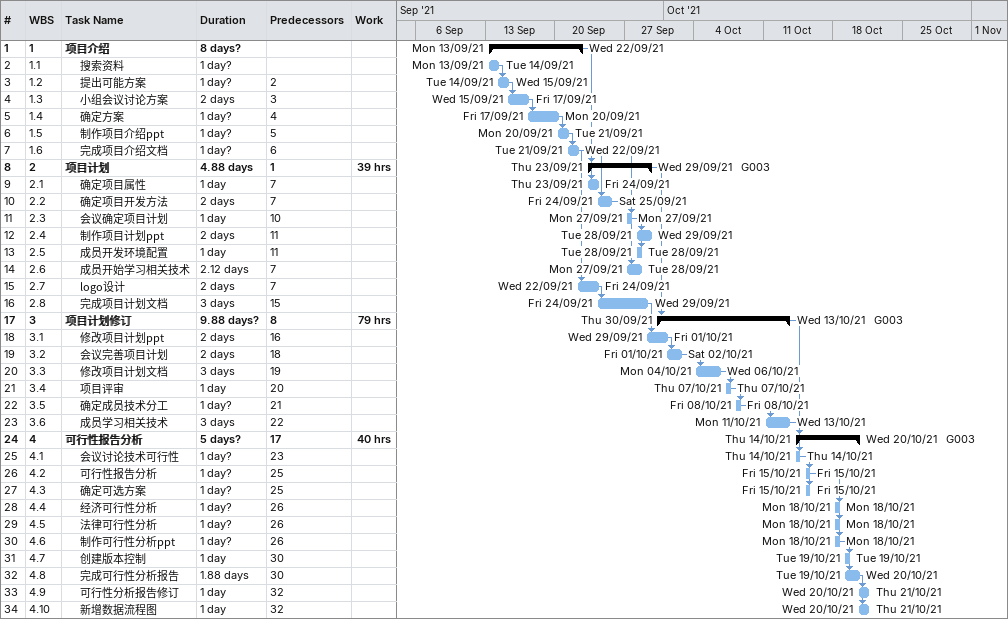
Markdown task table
| ID | WBS | Task | Duration | Start | Finish | Predecessors | Resources | Work (h) |
|---|---|---|---|---|---|---|---|---|
| 1 | 1 | **项目介绍** | 8d? | 2021-09-13 | 2021-09-22 |  |  |  |
| 2 | 1.1 | 搜索资料 | 1d? | 2021-09-13 | 2021-09-14 |  |  |  |
| 3 | 1.2 | 提出可能方案 | 1d? | 2021-09-14 | 2021-09-15 | 2 |  |  |
| 4 | 1.3 | 小组会议讨论方案 | 2d | 2021-09-15 | 2021-09-17 | 3 |  |  |
| 5 | 1.4 | 确定方案 | 1d? | 2021-09-17 | 2021-09-20 | 4 |  |  |
| 6 | 1.5 | 制作项目介绍ppt | 1d? | 2021-09-20 | 2021-09-21 | 5 |  |  |
| 7 | 1.6 | 完成项目介绍文档 | 1d? | 2021-09-21 | 2021-09-22 | 6 |  |  |
| 8 | 2 | **项目计划** | 4.88d | 2021-09-23 | 2021-09-29 | 1 | G003 | 39 |
| 9 | 2.1 | 确定项目属性 | 1d | 2021-09-23 | 2021-09-24 | 7 |  |  |
| 10 | 2.2 | 确定项目开发方法 | 2d | 2021-09-24 | 2021-09-25 | 7 |  |  |
| 11 | 2.3 | 会议确定项目计划 | 1d | 2021-09-27 | 2021-09-27 | 10 |  |  |
| 12 | 2.4 | 制作项目计划ppt | 2d | 2021-09-28 | 2021-09-29 | 11 |  |  |
| 13 | 2.5 | 成员开发环境配置 | 1d | 2021-09-28 | 2021-09-28 | 11 |  |  |
| 14 | 2.6 | 成员开始学习相关技术 | 2.12d | 2021-09-27 | 2021-09-28 | 7 |  |  |
| 15 | 2.7 | logo设计 | 2d | 2021-09-22 | 2021-09-24 | 7 |  |  |
| 16 | 2.8 | 完成项目计划文档 | 3d | 2021-09-24 | 2021-09-29 | 15 |  |  |
| 17 | 3 | **项目计划修订** | 9.88d? | 2021-09-30 | 2021-10-13 | 8 | G003 | 79 |
| 18 | 3.1 | 修改项目计划ppt | 2d | 2021-09-29 | 2021-10-01 | 16 |  |  |
| 19 | 3.2 | 会议完善项目计划 | 2d | 2021-10-01 | 2021-10-02 | 18 |  |  |
| 20 | 3.3 | 修改项目计划文档 | 3d | 2021-10-04 | 2021-10-06 | 19 |  |  |
| 21 | 3.4 | 项目评审 | 1d | 2021-10-07 | 2021-10-07 | 20 |  |  |
| 22 | 3.5 | 确定成员技术分工 | 1d? | 2021-10-08 | 2021-10-08 | 21 |  |  |
| 23 | 3.6 | 成员学习相关技术 | 3d | 2021-10-11 | 2021-10-13 | 22 |  |  |
| 24 | 4 | **可行性报告分析** | 5d? | 2021-10-14 | 2021-10-20 | 17 | G003 | 40 |
| 25 | 4.1 | 会议讨论技术可行性 | 1d? | 2021-10-14 | 2021-10-14 | 23 |  |  |
| 26 | 4.2 | 可行性报告分析 | 1d? | 2021-10-15 | 2021-10-15 | 25 |  |  |
| 27 | 4.3 | 确定可选方案 | 1d? | 2021-10-15 | 2021-10-15 | 25 |  |  |
| 28 | 4.4 | 经济可行性分析 | 1d? | 2021-10-18 | 2021-10-18 | 26 |  |  |
| 29 | 4.5 | 法律可行性分析 | 1d? | 2021-10-18 | 2021-10-18 | 26 |  |  |
| 30 | 4.6 | 制作可行性分析ppt | 1d? | 2021-10-18 | 2021-10-18 | 26 |  |  |
| 31 | 4.7 | 创建版本控制 | 1d | 2021-10-19 | 2021-10-19 | 30 |  |  |
| 32 | 4.8 | 完成可行性分析报告 | 1.88d | 2021-10-19 | 2021-10-20 | 30 |  |  |
| 33 | 4.9 | 可行性分析报告修订 | 1d | 2021-10-20 | 2021-10-21 | 32 |  |  |
| 34 | 4.10 | 新增数据流程图 | 1d | 2021-10-20 | 2021-10-21 | 32 |  |  |
